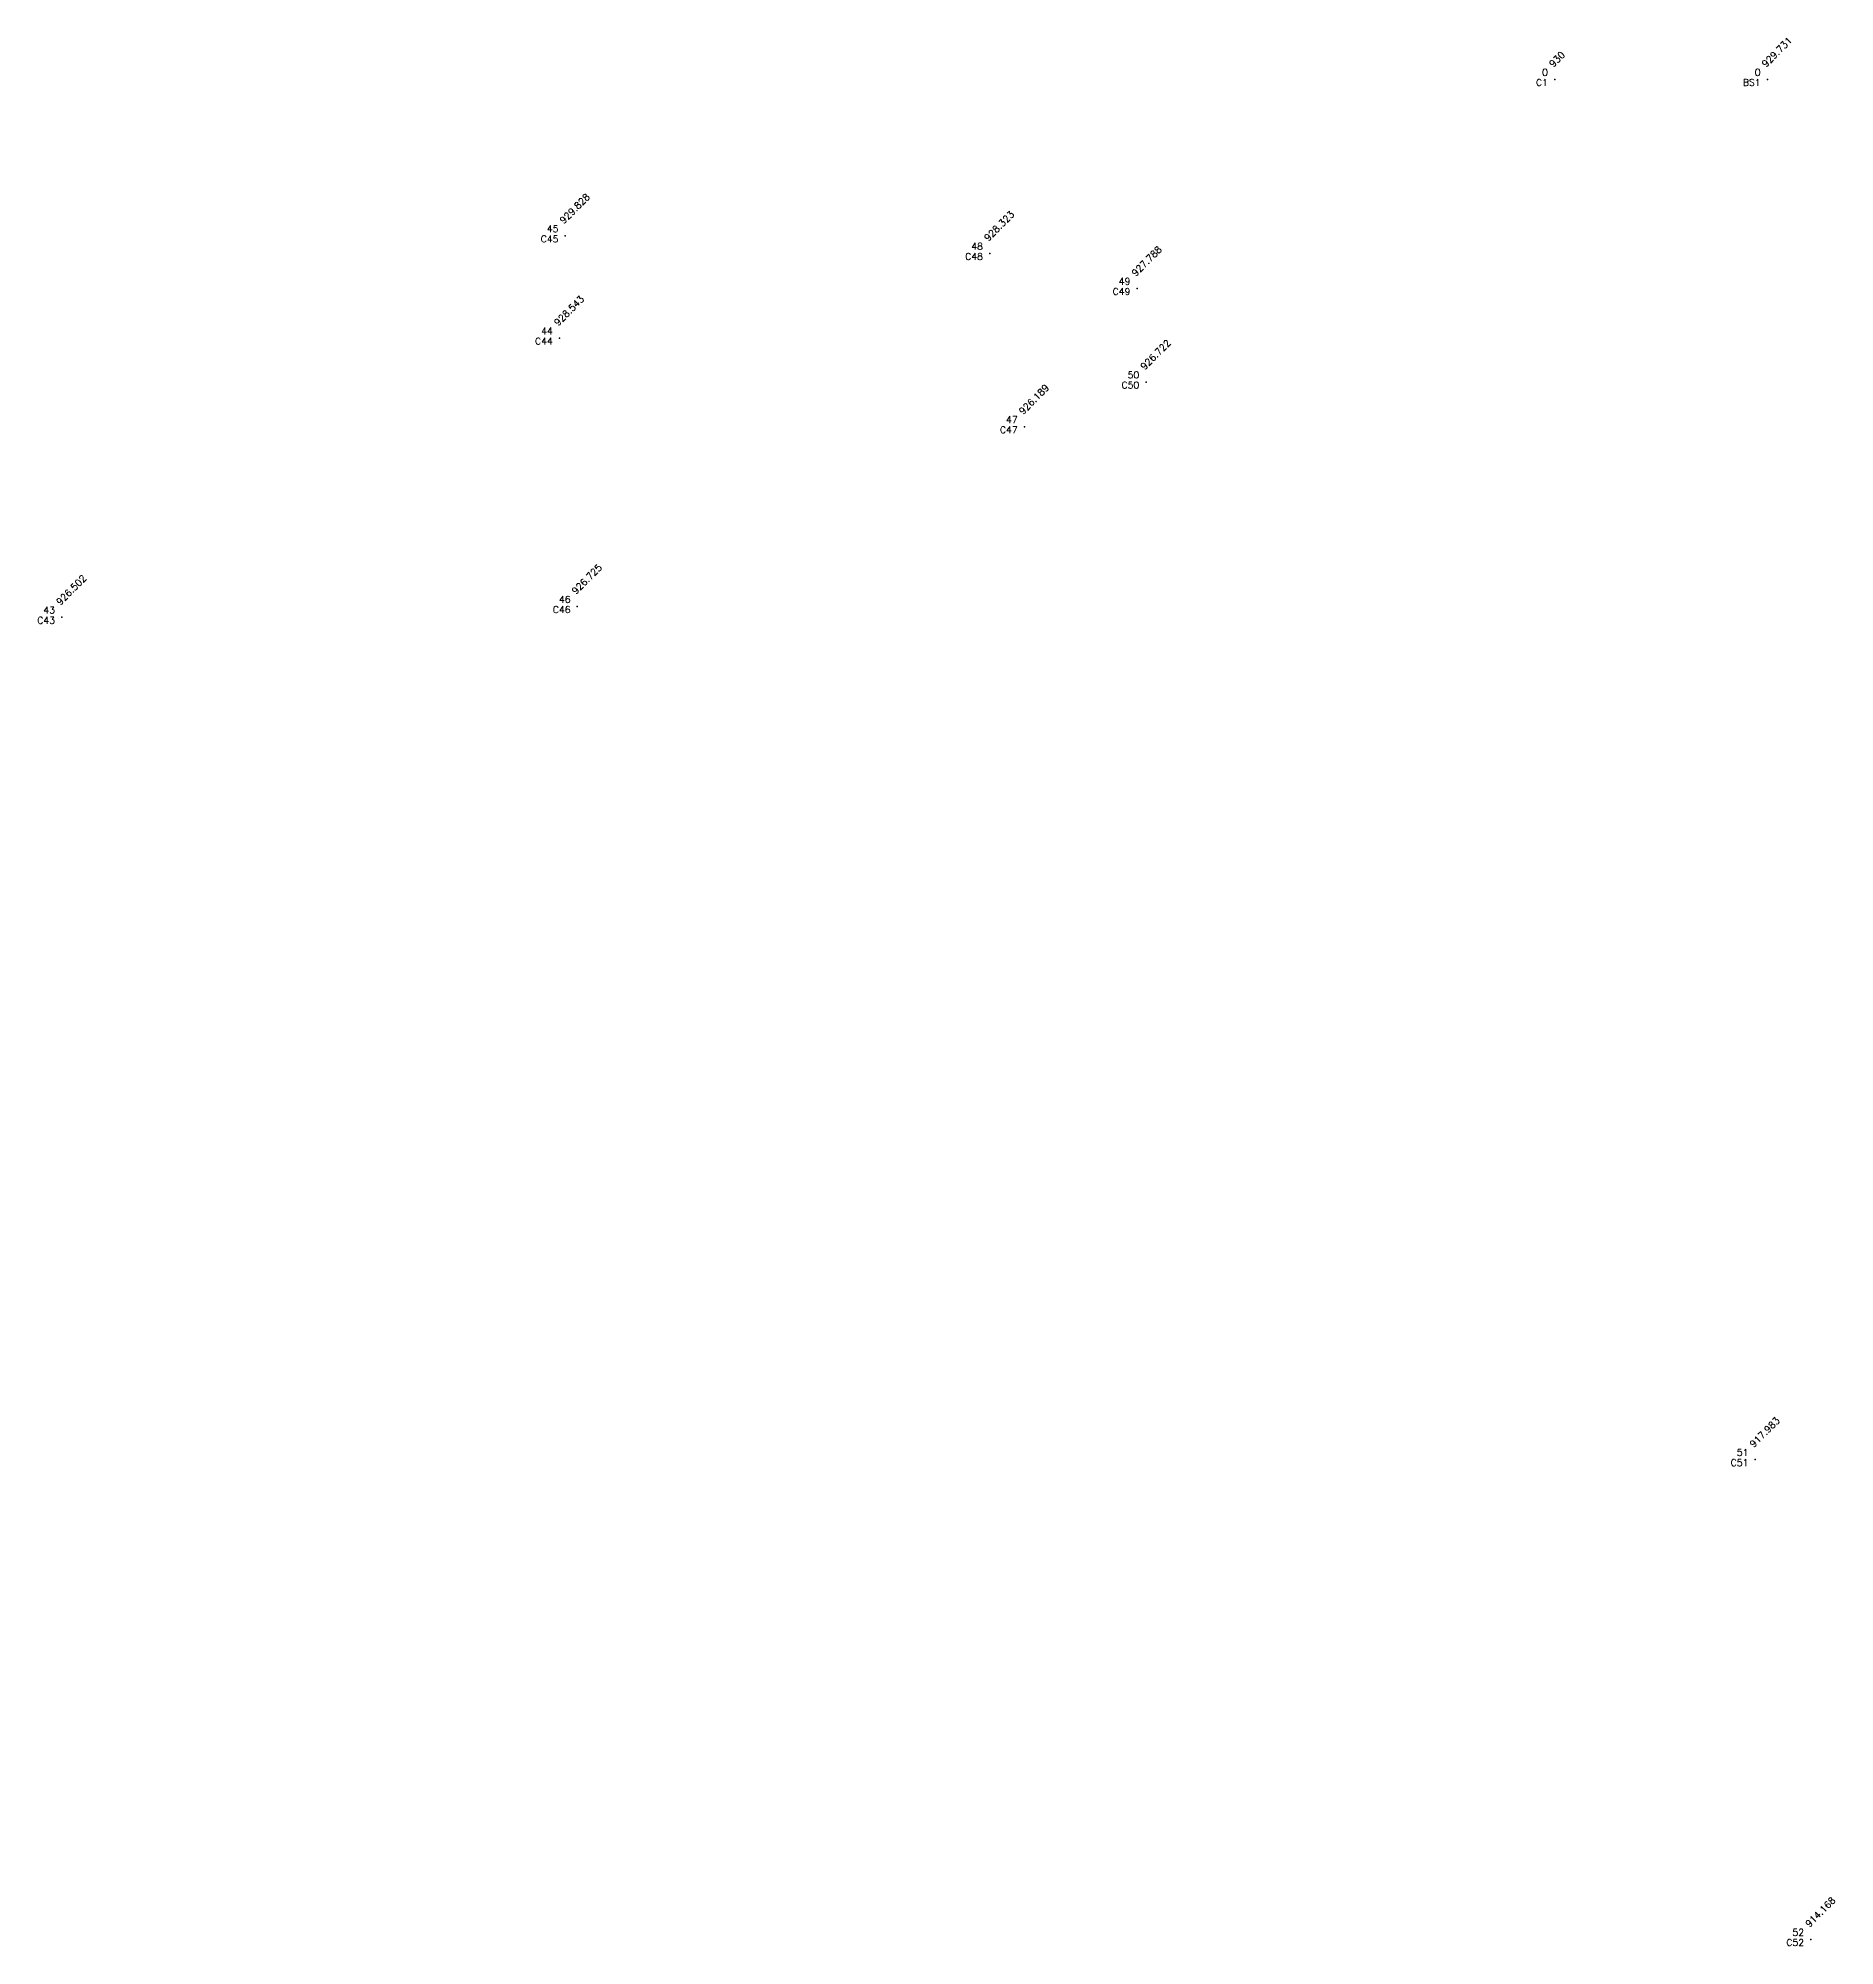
# Model space of a CAD drawing. Header units: millimetres. Extents: x 824502 to 1498685, y 1474633 to 1481826.
# Drawn here: x 824575.1 to 824641.3, y 1478859.2 to 1478929.5 of the extents above; entities that cross this region are included whole.
import ezdxf
from ezdxf.enums import TextEntityAlignment as Align

# ---------------------------------------------------------------- set-up
doc = ezdxf.new("R2010")
doc.units = ezdxf.units.MM
for name, color, linetype in [('Points', 7, 'Continuous'), ('Points-ELV', 6, 'Continuous'), ('Points-NUM', 4, 'Continuous'), ('Points-TXT', 3, 'Continuous')]:
    doc.layers.add(name, color=color, linetype=linetype)
doc.styles.add('ROMANS', font='romans.shx')

# ---------------------------------------------------------------- blocks, each defined once
blk = doc.blocks.new('POINTS')
at = {"layer": 'Points'}
blk.add_line((0, 0), (0, 0), dxfattribs=at)
blk.add_point((0, 0), dxfattribs=at)
at = {"layer": 'Points-ELV', "style": 'ROMANS'}
blk.add_attdef('ELEV', text='', height=1, rotation=45, dxfattribs=at).set_placement((0, 0), align=Align.BOTTOM_LEFT)
at = {"layer": 'Points-NUM', "style": 'ROMANS'}
blk.add_attdef('PTNUM', text='', height=1, dxfattribs=at).set_placement((0, 0), align=Align.BOTTOM_RIGHT)
at = {"layer": 'Points-TXT', "style": 'ROMANS'}
blk.add_attdef('DESC', text='', height=1, dxfattribs=at).set_placement((0, 0), align=Align.BOTTOM_RIGHT)

msp = doc.modelspace()

# ---------------------------------------------------------------- block references
at = {"layer": 'Points', "linetype": 'Continuous'}
ref = msp.add_blockref('POINTS', (824631, 1478928, 930), dxfattribs=at)
ref.add_attrib('PTNUM', '0', dxfattribs={"layer": 'Points-NUM', "height": 0.25, "style": 'ROMANS'}).set_placement((824630.75, 1478928.062, 930), align=Align.BOTTOM_RIGHT)
ref.add_attrib('DESC', 'C1', dxfattribs={"layer": 'Points-TXT', "height": 0.25, "style": 'ROMANS'}).set_placement((824630.75, 1478927.688, 930), align=Align.BOTTOM_RIGHT)
ref.add_attrib('ELEV', '930', dxfattribs={"layer": 'Points-ELV', "height": 0.25, "rotation": 45, "style": 'ROMANS'}).set_placement((824631, 1478928.375, 930), align=Align.BOTTOM_LEFT)
ref = msp.add_blockref('POINTS', (824631, 1478928, 930), dxfattribs=at)
ref.add_attrib('PTNUM', '0', dxfattribs={"layer": 'Points-NUM', "height": 0.25, "style": 'ROMANS'}).set_placement((824630.75, 1478928.062, 930), align=Align.BOTTOM_RIGHT)
ref.add_attrib('DESC', 'C1', dxfattribs={"layer": 'Points-TXT', "height": 0.25, "style": 'ROMANS'}).set_placement((824630.75, 1478927.688, 930), align=Align.BOTTOM_RIGHT)
ref.add_attrib('ELEV', '930', dxfattribs={"layer": 'Points-ELV', "height": 0.25, "rotation": 45, "style": 'ROMANS'}).set_placement((824631, 1478928.375, 930), align=Align.BOTTOM_LEFT)
ref = msp.add_blockref('POINTS', (824638.844, 1478928, 929.731), dxfattribs=at)
ref.add_attrib('PTNUM', '0', dxfattribs={"layer": 'Points-NUM', "height": 0.25, "style": 'ROMANS'}).set_placement((824638.594, 1478928.062, 929.731), align=Align.BOTTOM_RIGHT)
ref.add_attrib('DESC', 'BS1', dxfattribs={"layer": 'Points-TXT', "height": 0.25, "style": 'ROMANS'}).set_placement((824638.594, 1478927.688, 929.731), align=Align.BOTTOM_RIGHT)
ref.add_attrib('ELEV', '929.731', dxfattribs={"layer": 'Points-ELV', "height": 0.25, "rotation": 45, "style": 'ROMANS'}).set_placement((824638.844, 1478928.375, 929.731), align=Align.BOTTOM_LEFT)
ref = msp.add_blockref('POINTS', (824638.844, 1478928, 929.731), dxfattribs=at)
ref.add_attrib('PTNUM', '0', dxfattribs={"layer": 'Points-NUM', "height": 0.25, "style": 'ROMANS'}).set_placement((824638.594, 1478928.062, 929.731), align=Align.BOTTOM_RIGHT)
ref.add_attrib('DESC', 'BS1', dxfattribs={"layer": 'Points-TXT', "height": 0.25, "style": 'ROMANS'}).set_placement((824638.594, 1478927.688, 929.731), align=Align.BOTTOM_RIGHT)
ref.add_attrib('ELEV', '929.731', dxfattribs={"layer": 'Points-ELV', "height": 0.25, "rotation": 45, "style": 'ROMANS'}).set_placement((824638.844, 1478928.375, 929.731), align=Align.BOTTOM_LEFT)
ref = msp.add_blockref('POINTS', (824594.511, 1478922.232, 929.828), dxfattribs=at)
ref.add_attrib('PTNUM', '45', dxfattribs={"layer": 'Points-NUM', "height": 0.25, "style": 'ROMANS'}).set_placement((824594.261, 1478922.295, 929.828), align=Align.BOTTOM_RIGHT)
ref.add_attrib('DESC', 'C45', dxfattribs={"layer": 'Points-TXT', "height": 0.25, "style": 'ROMANS'}).set_placement((824594.261, 1478921.92, 929.828), align=Align.BOTTOM_RIGHT)
ref.add_attrib('ELEV', '929.828', dxfattribs={"layer": 'Points-ELV', "height": 0.25, "rotation": 45, "style": 'ROMANS'}).set_placement((824594.511, 1478922.607, 929.828), align=Align.BOTTOM_LEFT)
ref = msp.add_blockref('POINTS', (824594.511, 1478922.232, 929.828), dxfattribs=at)
ref.add_attrib('PTNUM', '45', dxfattribs={"layer": 'Points-NUM', "height": 0.25, "style": 'ROMANS'}).set_placement((824594.261, 1478922.295, 929.828), align=Align.BOTTOM_RIGHT)
ref.add_attrib('DESC', 'C45', dxfattribs={"layer": 'Points-TXT', "height": 0.25, "style": 'ROMANS'}).set_placement((824594.261, 1478921.92, 929.828), align=Align.BOTTOM_RIGHT)
ref.add_attrib('ELEV', '929.828', dxfattribs={"layer": 'Points-ELV', "height": 0.25, "rotation": 45, "style": 'ROMANS'}).set_placement((824594.511, 1478922.607, 929.828), align=Align.BOTTOM_LEFT)
ref = msp.add_blockref('POINTS', (824610.164, 1478921.588, 928.323), dxfattribs=at)
ref.add_attrib('PTNUM', '48', dxfattribs={"layer": 'Points-NUM', "height": 0.25, "style": 'ROMANS'}).set_placement((824609.914, 1478921.65, 928.323), align=Align.BOTTOM_RIGHT)
ref.add_attrib('DESC', 'C48', dxfattribs={"layer": 'Points-TXT', "height": 0.25, "style": 'ROMANS'}).set_placement((824609.914, 1478921.275, 928.323), align=Align.BOTTOM_RIGHT)
ref.add_attrib('ELEV', '928.323', dxfattribs={"layer": 'Points-ELV', "height": 0.25, "rotation": 45, "style": 'ROMANS'}).set_placement((824610.164, 1478921.963, 928.323), align=Align.BOTTOM_LEFT)
ref = msp.add_blockref('POINTS', (824610.164, 1478921.588, 928.323), dxfattribs=at)
ref.add_attrib('PTNUM', '48', dxfattribs={"layer": 'Points-NUM', "height": 0.25, "style": 'ROMANS'}).set_placement((824609.914, 1478921.65, 928.323), align=Align.BOTTOM_RIGHT)
ref.add_attrib('DESC', 'C48', dxfattribs={"layer": 'Points-TXT', "height": 0.25, "style": 'ROMANS'}).set_placement((824609.914, 1478921.275, 928.323), align=Align.BOTTOM_RIGHT)
ref.add_attrib('ELEV', '928.323', dxfattribs={"layer": 'Points-ELV', "height": 0.25, "rotation": 45, "style": 'ROMANS'}).set_placement((824610.164, 1478921.963, 928.323), align=Align.BOTTOM_LEFT)
ref = msp.add_blockref('POINTS', (824615.603, 1478920.293, 927.788), dxfattribs=at)
ref.add_attrib('PTNUM', '49', dxfattribs={"layer": 'Points-NUM', "height": 0.25, "style": 'ROMANS'}).set_placement((824615.353, 1478920.356, 927.788), align=Align.BOTTOM_RIGHT)
ref.add_attrib('DESC', 'C49', dxfattribs={"layer": 'Points-TXT', "height": 0.25, "style": 'ROMANS'}).set_placement((824615.353, 1478919.981, 927.788), align=Align.BOTTOM_RIGHT)
ref.add_attrib('ELEV', '927.788', dxfattribs={"layer": 'Points-ELV', "height": 0.25, "rotation": 45, "style": 'ROMANS'}).set_placement((824615.603, 1478920.668, 927.788), align=Align.BOTTOM_LEFT)
ref = msp.add_blockref('POINTS', (824615.603, 1478920.293, 927.788), dxfattribs=at)
ref.add_attrib('PTNUM', '49', dxfattribs={"layer": 'Points-NUM', "height": 0.25, "style": 'ROMANS'}).set_placement((824615.353, 1478920.356, 927.788), align=Align.BOTTOM_RIGHT)
ref.add_attrib('DESC', 'C49', dxfattribs={"layer": 'Points-TXT', "height": 0.25, "style": 'ROMANS'}).set_placement((824615.353, 1478919.981, 927.788), align=Align.BOTTOM_RIGHT)
ref.add_attrib('ELEV', '927.788', dxfattribs={"layer": 'Points-ELV', "height": 0.25, "rotation": 45, "style": 'ROMANS'}).set_placement((824615.603, 1478920.668, 927.788), align=Align.BOTTOM_LEFT)
ref = msp.add_blockref('POINTS', (824594.301, 1478918.465, 928.543), dxfattribs=at)
ref.add_attrib('PTNUM', '44', dxfattribs={"layer": 'Points-NUM', "height": 0.25, "style": 'ROMANS'}).set_placement((824594.051, 1478918.528, 928.543), align=Align.BOTTOM_RIGHT)
ref.add_attrib('DESC', 'C44', dxfattribs={"layer": 'Points-TXT', "height": 0.25, "style": 'ROMANS'}).set_placement((824594.051, 1478918.153, 928.543), align=Align.BOTTOM_RIGHT)
ref.add_attrib('ELEV', '928.543', dxfattribs={"layer": 'Points-ELV', "height": 0.25, "rotation": 45, "style": 'ROMANS'}).set_placement((824594.301, 1478918.84, 928.543), align=Align.BOTTOM_LEFT)
ref = msp.add_blockref('POINTS', (824594.301, 1478918.465, 928.543), dxfattribs=at)
ref.add_attrib('PTNUM', '44', dxfattribs={"layer": 'Points-NUM', "height": 0.25, "style": 'ROMANS'}).set_placement((824594.051, 1478918.528, 928.543), align=Align.BOTTOM_RIGHT)
ref.add_attrib('DESC', 'C44', dxfattribs={"layer": 'Points-TXT', "height": 0.25, "style": 'ROMANS'}).set_placement((824594.051, 1478918.153, 928.543), align=Align.BOTTOM_RIGHT)
ref.add_attrib('ELEV', '928.543', dxfattribs={"layer": 'Points-ELV', "height": 0.25, "rotation": 45, "style": 'ROMANS'}).set_placement((824594.301, 1478918.84, 928.543), align=Align.BOTTOM_LEFT)
ref = msp.add_blockref('POINTS', (824615.929, 1478916.845, 926.722), dxfattribs=at)
ref.add_attrib('PTNUM', '50', dxfattribs={"layer": 'Points-NUM', "height": 0.25, "style": 'ROMANS'}).set_placement((824615.679, 1478916.907, 926.722), align=Align.BOTTOM_RIGHT)
ref.add_attrib('DESC', 'C50', dxfattribs={"layer": 'Points-TXT', "height": 0.25, "style": 'ROMANS'}).set_placement((824615.679, 1478916.532, 926.722), align=Align.BOTTOM_RIGHT)
ref.add_attrib('ELEV', '926.722', dxfattribs={"layer": 'Points-ELV', "height": 0.25, "rotation": 45, "style": 'ROMANS'}).set_placement((824615.929, 1478917.22, 926.722), align=Align.BOTTOM_LEFT)
ref = msp.add_blockref('POINTS', (824615.929, 1478916.845, 926.722), dxfattribs=at)
ref.add_attrib('PTNUM', '50', dxfattribs={"layer": 'Points-NUM', "height": 0.25, "style": 'ROMANS'}).set_placement((824615.679, 1478916.907, 926.722), align=Align.BOTTOM_RIGHT)
ref.add_attrib('DESC', 'C50', dxfattribs={"layer": 'Points-TXT', "height": 0.25, "style": 'ROMANS'}).set_placement((824615.679, 1478916.532, 926.722), align=Align.BOTTOM_RIGHT)
ref.add_attrib('ELEV', '926.722', dxfattribs={"layer": 'Points-ELV', "height": 0.25, "rotation": 45, "style": 'ROMANS'}).set_placement((824615.929, 1478917.22, 926.722), align=Align.BOTTOM_LEFT)
ref = msp.add_blockref('POINTS', (824611.445, 1478915.197, 926.189), dxfattribs=at)
ref.add_attrib('PTNUM', '47', dxfattribs={"layer": 'Points-NUM', "height": 0.25, "style": 'ROMANS'}).set_placement((824611.195, 1478915.259, 926.189), align=Align.BOTTOM_RIGHT)
ref.add_attrib('DESC', 'C47', dxfattribs={"layer": 'Points-TXT', "height": 0.25, "style": 'ROMANS'}).set_placement((824611.195, 1478914.884, 926.189), align=Align.BOTTOM_RIGHT)
ref.add_attrib('ELEV', '926.189', dxfattribs={"layer": 'Points-ELV', "height": 0.25, "rotation": 45, "style": 'ROMANS'}).set_placement((824611.445, 1478915.572, 926.189), align=Align.BOTTOM_LEFT)
ref = msp.add_blockref('POINTS', (824611.445, 1478915.197, 926.189), dxfattribs=at)
ref.add_attrib('PTNUM', '47', dxfattribs={"layer": 'Points-NUM', "height": 0.25, "style": 'ROMANS'}).set_placement((824611.195, 1478915.259, 926.189), align=Align.BOTTOM_RIGHT)
ref.add_attrib('DESC', 'C47', dxfattribs={"layer": 'Points-TXT', "height": 0.25, "style": 'ROMANS'}).set_placement((824611.195, 1478914.884, 926.189), align=Align.BOTTOM_RIGHT)
ref.add_attrib('ELEV', '926.189', dxfattribs={"layer": 'Points-ELV', "height": 0.25, "rotation": 45, "style": 'ROMANS'}).set_placement((824611.445, 1478915.572, 926.189), align=Align.BOTTOM_LEFT)
ref = msp.add_blockref('POINTS', (824594.956, 1478908.569, 926.725), dxfattribs=at)
ref.add_attrib('PTNUM', '46', dxfattribs={"layer": 'Points-NUM', "height": 0.25, "style": 'ROMANS'}).set_placement((824594.706, 1478908.631, 926.725), align=Align.BOTTOM_RIGHT)
ref.add_attrib('DESC', 'C46', dxfattribs={"layer": 'Points-TXT', "height": 0.25, "style": 'ROMANS'}).set_placement((824594.706, 1478908.256, 926.725), align=Align.BOTTOM_RIGHT)
ref.add_attrib('ELEV', '926.725', dxfattribs={"layer": 'Points-ELV', "height": 0.25, "rotation": 45, "style": 'ROMANS'}).set_placement((824594.956, 1478908.944, 926.725), align=Align.BOTTOM_LEFT)
ref = msp.add_blockref('POINTS', (824594.956, 1478908.569, 926.725), dxfattribs=at)
ref.add_attrib('PTNUM', '46', dxfattribs={"layer": 'Points-NUM', "height": 0.25, "style": 'ROMANS'}).set_placement((824594.706, 1478908.631, 926.725), align=Align.BOTTOM_RIGHT)
ref.add_attrib('DESC', 'C46', dxfattribs={"layer": 'Points-TXT', "height": 0.25, "style": 'ROMANS'}).set_placement((824594.706, 1478908.256, 926.725), align=Align.BOTTOM_RIGHT)
ref.add_attrib('ELEV', '926.725', dxfattribs={"layer": 'Points-ELV', "height": 0.25, "rotation": 45, "style": 'ROMANS'}).set_placement((824594.956, 1478908.944, 926.725), align=Align.BOTTOM_LEFT)
ref = msp.add_blockref('POINTS', (824575.943, 1478908.172, 926.502), dxfattribs=at)
ref.add_attrib('PTNUM', '43', dxfattribs={"layer": 'Points-NUM', "height": 0.25, "style": 'ROMANS'}).set_placement((824575.693, 1478908.235, 926.502), align=Align.BOTTOM_RIGHT)
ref.add_attrib('DESC', 'C43', dxfattribs={"layer": 'Points-TXT', "height": 0.25, "style": 'ROMANS'}).set_placement((824575.693, 1478907.86, 926.502), align=Align.BOTTOM_RIGHT)
ref.add_attrib('ELEV', '926.502', dxfattribs={"layer": 'Points-ELV', "height": 0.25, "rotation": 45, "style": 'ROMANS'}).set_placement((824575.943, 1478908.547, 926.502), align=Align.BOTTOM_LEFT)
ref = msp.add_blockref('POINTS', (824575.943, 1478908.172, 926.502), dxfattribs=at)
ref.add_attrib('PTNUM', '43', dxfattribs={"layer": 'Points-NUM', "height": 0.25, "style": 'ROMANS'}).set_placement((824575.693, 1478908.235, 926.502), align=Align.BOTTOM_RIGHT)
ref.add_attrib('DESC', 'C43', dxfattribs={"layer": 'Points-TXT', "height": 0.25, "style": 'ROMANS'}).set_placement((824575.693, 1478907.86, 926.502), align=Align.BOTTOM_RIGHT)
ref.add_attrib('ELEV', '926.502', dxfattribs={"layer": 'Points-ELV', "height": 0.25, "rotation": 45, "style": 'ROMANS'}).set_placement((824575.943, 1478908.547, 926.502), align=Align.BOTTOM_LEFT)
ref = msp.add_blockref('POINTS', (824638.395, 1478877.122, 917.983), dxfattribs=at)
ref.add_attrib('PTNUM', '51', dxfattribs={"layer": 'Points-NUM', "height": 0.25, "style": 'ROMANS'}).set_placement((824638.145, 1478877.184, 917.983), align=Align.BOTTOM_RIGHT)
ref.add_attrib('DESC', 'C51', dxfattribs={"layer": 'Points-TXT', "height": 0.25, "style": 'ROMANS'}).set_placement((824638.145, 1478876.809, 917.983), align=Align.BOTTOM_RIGHT)
ref.add_attrib('ELEV', '917.983', dxfattribs={"layer": 'Points-ELV', "height": 0.25, "rotation": 45, "style": 'ROMANS'}).set_placement((824638.395, 1478877.497, 917.983), align=Align.BOTTOM_LEFT)
ref = msp.add_blockref('POINTS', (824638.395, 1478877.122, 917.983), dxfattribs=at)
ref.add_attrib('PTNUM', '51', dxfattribs={"layer": 'Points-NUM', "height": 0.25, "style": 'ROMANS'}).set_placement((824638.145, 1478877.184, 917.983), align=Align.BOTTOM_RIGHT)
ref.add_attrib('DESC', 'C51', dxfattribs={"layer": 'Points-TXT', "height": 0.25, "style": 'ROMANS'}).set_placement((824638.145, 1478876.809, 917.983), align=Align.BOTTOM_RIGHT)
ref.add_attrib('ELEV', '917.983', dxfattribs={"layer": 'Points-ELV', "height": 0.25, "rotation": 45, "style": 'ROMANS'}).set_placement((824638.395, 1478877.497, 917.983), align=Align.BOTTOM_LEFT)
ref = msp.add_blockref('POINTS', (824640.447, 1478859.433, 914.168), dxfattribs=at)
ref.add_attrib('PTNUM', '52', dxfattribs={"layer": 'Points-NUM', "height": 0.25, "style": 'ROMANS'}).set_placement((824640.197, 1478859.495, 914.168), align=Align.BOTTOM_RIGHT)
ref.add_attrib('DESC', 'C52', dxfattribs={"layer": 'Points-TXT', "height": 0.25, "style": 'ROMANS'}).set_placement((824640.197, 1478859.12, 914.168), align=Align.BOTTOM_RIGHT)
ref.add_attrib('ELEV', '914.168', dxfattribs={"layer": 'Points-ELV', "height": 0.25, "rotation": 45, "style": 'ROMANS'}).set_placement((824640.447, 1478859.808, 914.168), align=Align.BOTTOM_LEFT)
ref = msp.add_blockref('POINTS', (824640.447, 1478859.433, 914.168), dxfattribs=at)
ref.add_attrib('PTNUM', '52', dxfattribs={"layer": 'Points-NUM', "height": 0.25, "style": 'ROMANS'}).set_placement((824640.197, 1478859.495, 914.168), align=Align.BOTTOM_RIGHT)
ref.add_attrib('DESC', 'C52', dxfattribs={"layer": 'Points-TXT', "height": 0.25, "style": 'ROMANS'}).set_placement((824640.197, 1478859.12, 914.168), align=Align.BOTTOM_RIGHT)
ref.add_attrib('ELEV', '914.168', dxfattribs={"layer": 'Points-ELV', "height": 0.25, "rotation": 45, "style": 'ROMANS'}).set_placement((824640.447, 1478859.808, 914.168), align=Align.BOTTOM_LEFT)

doc.saveas('drawing.dxf')
